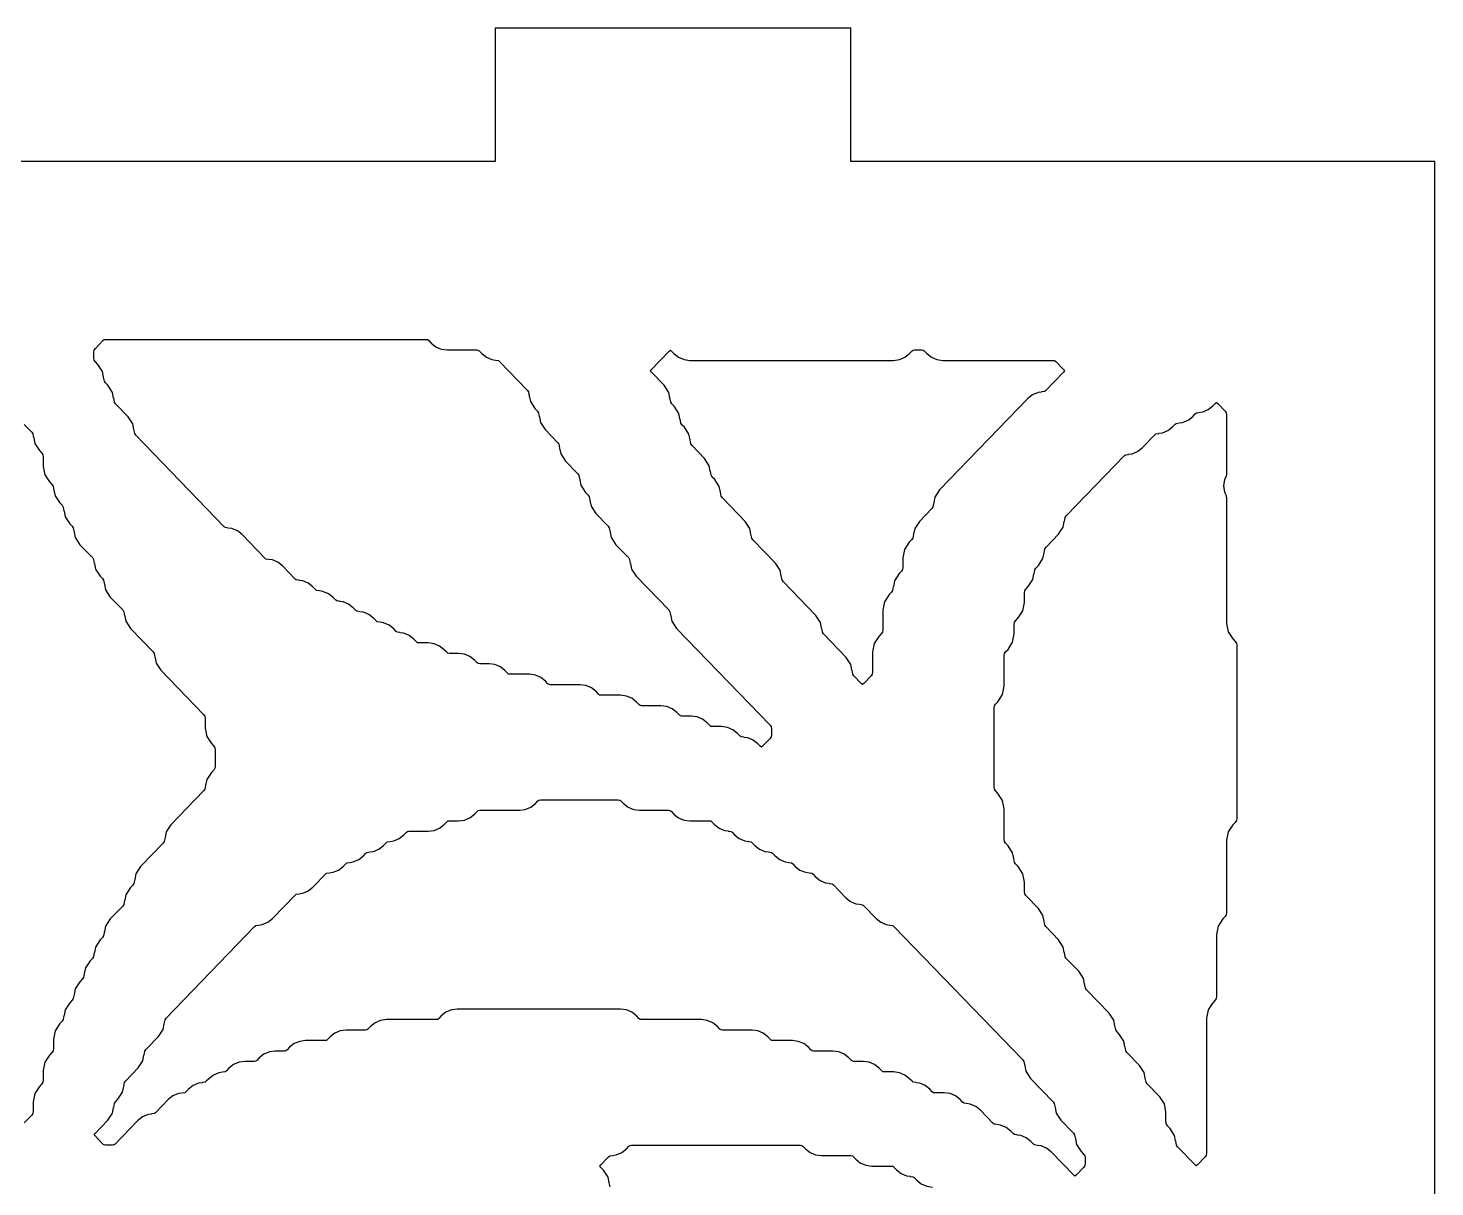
# Model space of a CAD drawing. Header units: millimetres. Extents: x 10 to 410, y 18 to 283.
# Drawn here: x 179.63 to 211.27, y 120.95 to 147 of the extents above; entities that cross this region are included whole.
import ezdxf

# ---------------------------------------------------------------- set-up
doc = ezdxf.new("R2010")
doc.units = ezdxf.units.MM
doc.layers.add('CUT', color=1, linetype='Continuous')

msp = doc.modelspace()

# ---------------------------------------------------------------- linework, layer by layer
at = {"layer": 'CUT'}
for points in [[(190.134, 21), (198.134, 21), (198.134, 24), (211.2679, 24), (211.2679, 144), (198.134, 144), (198.134, 147), (190.134, 147), (190.134, 144), (169.134, 144), (169.134, 147), (161.134, 147), (161.134, 144), (148, 144), (148, 24), (161.134, 24), (161.134, 21), (169.134, 21), (169.134, 24), (190.134, 24)], [(181.1993, 139.4395), (181.1458, 139.4948), (181.121, 139.5329), (181.1123, 139.5776), (181.1123, 139.7165), (181.121, 139.7612), (181.1458, 139.7993), (181.3165, 139.9759), (181.3416, 139.9957), (181.3733, 140), (188.5844, 140), (188.6161, 139.9957), (188.6411, 139.9759), (188.6979, 139.9172), (188.8025, 139.8345), (188.9253, 139.7825), (189.0574, 139.7647), (189.7216, 139.7647), (189.7533, 139.7604), (189.7783, 139.7406), (189.8351, 139.6819), (189.9397, 139.5993), (190.0625, 139.5472), (190.1436, 139.5363), (190.1433, 139.5339), (190.2081, 139.5252), (190.2332, 139.5053), (190.8588, 138.8582), (190.8836, 138.82), (190.9015, 138.7281), (190.9043, 138.7286), (190.9287, 138.603), (191.0328, 138.4429), (191.0862, 138.3876), (191.111, 138.3494), (191.1289, 138.2575), (191.1317, 138.258), (191.1562, 138.1324), (191.2602, 137.9723), (191.5411, 137.6817), (191.5659, 137.6435), (191.5838, 137.5516), (191.5866, 137.5521), (191.611, 137.4265), (191.7151, 137.2664), (191.996, 136.9758), (192.0208, 136.9377), (192.0387, 136.8457), (192.0415, 136.8463), (192.0659, 136.7206), (192.17, 136.5605), (192.2234, 136.5052), (192.2482, 136.4671), (192.2661, 136.3751), (192.2689, 136.3757), (192.2934, 136.25), (192.3974, 136.0899), (192.6783, 135.7993), (192.7031, 135.7612), (192.721, 135.6692), (192.7238, 135.6698), (192.7482, 135.5442), (192.8523, 135.3841), (193.1332, 135.0935), (193.158, 135.0553), (193.1759, 134.9634), (193.1787, 134.9639), (193.2031, 134.8383), (193.3072, 134.6782), (194.0429, 133.917), (194.0677, 133.8788), (194.0856, 133.7869), (194.0884, 133.7874), (194.1129, 133.6618), (194.2169, 133.5017), (196.3173, 131.3288), (196.3421, 131.2906), (196.3508, 131.2459), (196.3508, 131.107), (196.3421, 131.0623), (196.3173, 131.0242), (196.1513, 130.8524), (196.1234, 130.8315), (196.0954, 130.8524), (196.0434, 130.9063), (195.9387, 130.989), (195.816, 131.041), (195.7348, 131.052), (195.7352, 131.0544), (195.6703, 131.0631), (195.6452, 131.0829), (195.5885, 131.1416), (195.4839, 131.2243), (195.3611, 131.2763), (195.229, 131.2941), (195.0197, 131.2941), (194.988, 131.2984), (194.9629, 131.3182), (194.9061, 131.3769), (194.8015, 131.4596), (194.6788, 131.5116), (194.5466, 131.5294), (194.3373, 131.5294), (194.3057, 131.5337), (194.2806, 131.5535), (194.2238, 131.6122), (194.1192, 131.6949), (193.9965, 131.7469), (193.8643, 131.7647), (193.4276, 131.7647), (193.3959, 131.769), (193.3708, 131.7888), (193.3141, 131.8475), (193.2094, 131.9302), (193.0867, 131.9822), (192.9546, 132), (192.5178, 132), (192.4861, 132.0043), (192.4611, 132.0241), (192.4043, 132.0828), (192.2997, 132.1655), (192.1769, 132.2175), (192.0448, 132.2353), (191.3806, 132.2353), (191.3489, 132.2396), (191.3239, 132.2594), (191.2671, 132.3181), (191.1625, 132.4007), (191.0397, 132.4528), (190.9076, 132.4706), (190.4709, 132.4706), (190.4392, 132.4748), (190.4141, 132.4947), (190.3573, 132.5534), (190.2527, 132.636), (190.13, 132.6881), (189.9978, 132.7059), (189.7885, 132.7059), (189.7569, 132.7101), (189.7318, 132.73), (189.675, 132.7887), (189.5704, 132.8713), (189.4477, 132.9234), (189.3155, 132.9412), (189.1062, 132.9412), (189.0745, 132.9454), (189.0495, 132.9653), (188.9927, 133.024), (188.8881, 133.1066), (188.7653, 133.1587), (188.6332, 133.1765), (188.4239, 133.1765), (188.3922, 133.1807), (188.3671, 133.2005), (188.3104, 133.2593), (188.2058, 133.3419), (188.083, 133.394), (188.0019, 133.4049), (188.0022, 133.4073), (187.9373, 133.416), (187.9123, 133.4358), (187.8555, 133.4946), (187.7509, 133.5772), (187.6281, 133.6293), (187.547, 133.6402), (187.5473, 133.6426), (187.4825, 133.6513), (187.4574, 133.6711), (187.4006, 133.7299), (187.296, 133.8125), (187.1733, 133.8646), (187.0921, 133.8755), (187.0924, 133.8779), (187.0276, 133.8866), (187.0025, 133.9064), (186.9457, 133.9651), (186.8411, 134.0478), (186.7184, 134.0999), (186.6372, 134.1108), (186.6376, 134.1132), (186.5727, 134.1219), (186.5476, 134.1417), (186.4909, 134.2004), (186.3862, 134.2831), (186.2635, 134.3352), (186.1824, 134.3461), (186.1827, 134.3485), (186.1178, 134.3572), (186.0927, 134.377), (186.036, 134.4357), (185.9314, 134.5184), (185.8086, 134.5705), (185.7275, 134.5814), (185.7278, 134.5838), (185.6629, 134.5925), (185.6379, 134.6123), (185.3537, 134.9063), (185.249, 134.989), (185.1263, 135.041), (185.0452, 135.052), (185.0455, 135.0544), (184.9806, 135.0631), (184.9555, 135.0829), (184.4439, 135.6122), (184.3393, 135.6949), (184.2165, 135.7469), (184.1354, 135.7578), (184.1357, 135.7602), (184.0709, 135.769), (184.0458, 135.7888), (182.0556, 137.8477), (182.0308, 137.8859), (182.0129, 137.9778), (182.0101, 137.9773), (181.9856, 138.1029), (181.8816, 138.263), (181.6007, 138.5536), (181.5759, 138.5917), (181.558, 138.6837), (181.5552, 138.6832), (181.5308, 138.8088), (181.4267, 138.9689), (181.3733, 139.0242), (181.3485, 139.0623), (181.3306, 139.1543), (181.3278, 139.1537), (181.3033, 139.2794)], [(194.0485, 139.7358), (194.0764, 139.7567), (194.1044, 139.7358), (194.1565, 139.6819), (194.2611, 139.5993), (194.3838, 139.5472), (194.516, 139.5294), (199.0954, 139.5294), (199.2276, 139.5472), (199.3503, 139.5993), (199.455, 139.6819), (199.5117, 139.7406), (199.5368, 139.7604), (199.5685, 139.7647), (199.7289, 139.7647), (199.7606, 139.7604), (199.7857, 139.7406), (199.8425, 139.6819), (199.9471, 139.5993), (200.0698, 139.5472), (200.202, 139.5294), (202.6857, 139.5294), (202.7173, 139.5252), (202.7424, 139.5053), (202.9198, 139.3218), (202.9394, 139.2941), (202.9198, 139.2664), (202.515, 138.8476), (202.4899, 138.8278), (202.425, 138.8191), (202.4254, 138.8167), (202.3442, 138.8058), (202.2215, 138.7537), (202.1169, 138.671), (200.1304, 136.6159), (200.0263, 136.4558), (200.0019, 136.3302), (199.9991, 136.3308), (199.9812, 136.2388), (199.9564, 136.2007), (199.6755, 135.9101), (199.5714, 135.75), (199.547, 135.6243), (199.5442, 135.6249), (199.5263, 135.5329), (199.5015, 135.4948), (199.448, 135.4395), (199.344, 135.2794), (199.3075, 135.092), (199.3075, 134.8717), (199.2989, 134.827), (199.2741, 134.7889), (199.2206, 134.7336), (199.1166, 134.5735), (199.0921, 134.4479), (199.0893, 134.4484), (199.0714, 134.3565), (199.0466, 134.3183), (198.9932, 134.263), (198.8891, 134.1029), (198.8527, 133.9155), (198.8527, 133.4599), (198.844, 133.4153), (198.8192, 133.3771), (198.7657, 133.3218), (198.6617, 133.1617), (198.6252, 132.9743), (198.6252, 132.5188), (198.6165, 132.4741), (198.5917, 132.436), (198.4257, 132.2642), (198.3978, 132.2433), (198.3698, 132.2642), (198.2038, 132.436), (198.179, 132.4741), (198.1611, 132.5661), (198.1583, 132.5655), (198.1339, 132.6911), (198.0298, 132.8512), (197.5215, 133.3771), (197.4967, 133.4153), (197.4788, 133.5072), (197.476, 133.5067), (197.4516, 133.6323), (197.3475, 133.7924), (196.6117, 134.5536), (196.587, 134.5917), (196.5691, 134.6837), (196.5662, 134.6832), (196.5418, 134.8088), (196.4378, 134.9689), (195.9294, 135.4948), (195.9046, 135.5329), (195.8867, 135.6249), (195.8839, 135.6243), (195.8595, 135.75), (195.7554, 135.9101), (195.2471, 136.436), (195.2223, 136.4741), (195.2044, 136.5661), (195.2016, 136.5655), (195.1772, 136.6911), (195.0731, 136.8512), (195.0197, 136.9065), (194.9949, 136.9447), (194.977, 137.0366), (194.9742, 137.0361), (194.9497, 137.1617), (194.8457, 137.3218), (194.5648, 137.6124), (194.54, 137.6506), (194.5221, 137.7425), (194.5193, 137.742), (194.4948, 137.8676), (194.3908, 138.0277), (194.3373, 138.083), (194.3125, 138.1212), (194.2947, 138.2131), (194.2918, 138.2126), (194.2674, 138.3382), (194.1634, 138.4983), (194.1099, 138.5536), (194.0851, 138.5917), (194.0672, 138.6837), (194.0644, 138.6832), (194.04, 138.8088), (193.9359, 138.9689), (193.6483, 139.2664), (193.6288, 139.2941), (193.6483, 139.3218)], [(201.6689, 128.6159), (201.6154, 128.6712), (201.5906, 128.7094), (201.5819, 128.7541), (201.5819, 129.4449), (201.5455, 129.6323), (201.4414, 129.7924), (201.388, 129.8477), (201.3632, 129.8859), (201.3545, 129.9305), (201.3545, 131.7165), (201.3632, 131.7612), (201.388, 131.7993), (201.4414, 131.8547), (201.5455, 132.0147), (201.5819, 132.2022), (201.5819, 132.893), (201.5906, 132.9377), (201.6154, 132.9758), (201.6689, 133.0311), (201.7729, 133.1912), (201.8094, 133.3786), (201.8094, 133.5989), (201.8181, 133.6435), (201.8429, 133.6817), (201.8963, 133.737), (202.0004, 133.8971), (202.0368, 134.0845), (202.0368, 134.3048), (202.0455, 134.3494), (202.0703, 134.3876), (202.1238, 134.4429), (202.2278, 134.603), (202.2523, 134.7286), (202.2551, 134.7281), (202.273, 134.82), (202.2977, 134.8582), (202.3512, 134.9135), (202.4553, 135.0736), (202.4797, 135.1992), (202.4825, 135.1987), (202.5004, 135.2906), (202.5252, 135.3288), (202.8061, 135.6194), (202.9101, 135.7794), (202.9346, 135.9051), (202.9374, 135.9045), (202.9553, 135.9965), (202.9801, 136.0346), (204.288, 137.3877), (204.313, 137.4075), (204.3779, 137.4162), (204.3776, 137.4186), (204.4587, 137.4295), (204.5815, 137.4816), (204.6861, 137.5643), (204.9703, 137.8583), (204.9954, 137.8781), (205.0602, 137.8868), (205.0599, 137.8892), (205.141, 137.9001), (205.2638, 137.9522), (205.3684, 138.0349), (205.4252, 138.0936), (205.4502, 138.1134), (205.5151, 138.1221), (205.5148, 138.1245), (205.5959, 138.1354), (205.7187, 138.1875), (205.8233, 138.2701), (205.88, 138.3289), (205.9051, 138.3487), (205.97, 138.3574), (205.9697, 138.3598), (206.0508, 138.3707), (206.1735, 138.4228), (206.2782, 138.5054), (206.3302, 138.5593), (206.3582, 138.5802), (206.3861, 138.5593), (206.5521, 138.3876), (206.5769, 138.3494), (206.5856, 138.3048), (206.5856, 136.9894), (206.5723, 136.9209), (206.5387, 136.848), (206.5181, 136.7059), (206.5387, 136.5638), (206.5723, 136.4909), (206.5856, 136.4224), (206.5856, 133.6139), (206.6221, 133.4265), (206.7261, 133.2664), (206.7796, 133.2111), (206.8044, 133.173), (206.8131, 133.1283), (206.8131, 129.2246), (206.8044, 129.18), (206.7796, 129.1418), (206.7261, 129.0865), (206.6221, 128.9264), (206.5856, 128.739), (206.5856, 127.107), (206.5769, 127.0623), (206.5521, 127.0242), (206.4987, 126.9689), (206.3946, 126.8088), (206.3582, 126.6214), (206.3582, 125.2246), (206.3495, 125.18), (206.3247, 125.1418), (206.2712, 125.0865), (206.1672, 124.9264), (206.1307, 124.739), (206.1307, 121.6952), (206.1221, 121.6506), (206.0973, 121.6124), (205.9313, 121.4407), (205.9033, 121.4198), (205.8754, 121.4407), (205.4819, 121.8477), (205.4571, 121.8859), (205.4392, 121.9778), (205.4364, 121.9773), (205.412, 122.1029), (205.3079, 122.263), (205.2545, 122.3183), (205.2297, 122.3565), (205.221, 122.4011), (205.221, 122.6214), (205.1845, 122.8088), (205.0805, 122.9689), (204.7996, 123.2595), (204.7748, 123.2976), (204.7569, 123.3896), (204.7541, 123.389), (204.7297, 123.5147), (204.6256, 123.6748), (204.3447, 123.9654), (204.3199, 124.0035), (204.302, 124.0955), (204.2992, 124.0949), (204.2748, 124.2206), (204.1707, 124.3806), (204.1173, 124.436), (204.0925, 124.4741), (204.0746, 124.5661), (204.0718, 124.5655), (204.0473, 124.6911), (203.9433, 124.8512), (203.4349, 125.3771), (203.4102, 125.4153), (203.3923, 125.5072), (203.3895, 125.5067), (203.365, 125.6323), (203.261, 125.7924), (202.9801, 126.083), (202.9553, 126.1212), (202.9374, 126.2131), (202.9346, 126.2126), (202.9101, 126.3382), (202.8061, 126.4983), (202.5252, 126.7889), (202.5004, 126.827), (202.4825, 126.919), (202.4797, 126.9184), (202.4553, 127.0441), (202.3512, 127.2042), (202.0703, 127.4948), (202.0455, 127.5329), (202.0368, 127.5776), (202.0368, 127.7978), (202.0004, 127.9853), (201.8963, 128.1453), (201.8429, 128.2007), (201.8181, 128.2388), (201.8002, 128.3308), (201.7974, 128.3302), (201.7729, 128.4558)], [(181.4267, 122.4429), (181.5308, 122.603), (181.5552, 122.7286), (181.558, 122.7281), (181.5759, 122.82), (181.6007, 122.8582), (181.6542, 122.9135), (181.7582, 123.0736), (181.7826, 123.1992), (181.7855, 123.1987), (181.8033, 123.2906), (181.8281, 123.3288), (182.109, 123.6194), (182.2131, 123.7794), (182.2375, 123.9051), (182.2403, 123.9045), (182.2582, 123.9965), (182.283, 124.0346), (182.5639, 124.3252), (182.668, 124.4853), (182.6924, 124.611), (182.6952, 124.6104), (182.7131, 124.7024), (182.7379, 124.7405), (184.7281, 126.7995), (184.7532, 126.8193), (184.818, 126.828), (184.8177, 126.8304), (184.8989, 126.8413), (185.0216, 126.8934), (185.1262, 126.976), (185.6379, 127.5053), (185.6629, 127.5252), (185.7278, 127.5339), (185.7275, 127.5363), (185.8086, 127.5472), (185.9314, 127.5993), (186.036, 127.6819), (186.3202, 127.9759), (186.3453, 127.9957), (186.4101, 128.0045), (186.4098, 128.0069), (186.4909, 128.0178), (186.6137, 128.0698), (186.7183, 128.1525), (186.7751, 128.2112), (186.8001, 128.231), (186.865, 128.2398), (186.8647, 128.2422), (186.9458, 128.2531), (187.0686, 128.3051), (187.1732, 128.3878), (187.2299, 128.4465), (187.255, 128.4663), (187.3199, 128.4751), (187.3196, 128.4774), (187.4007, 128.4884), (187.5234, 128.5404), (187.6281, 128.6231), (187.6848, 128.6818), (187.7099, 128.7016), (187.7748, 128.7103), (187.7744, 128.7127), (187.8556, 128.7237), (187.9783, 128.7757), (188.0829, 128.8584), (188.1397, 128.9171), (188.1648, 128.9369), (188.1965, 128.9412), (188.6332, 128.9412), (188.7653, 128.959), (188.8881, 129.011), (188.9927, 129.0937), (189.0495, 129.1524), (189.0745, 129.1722), (189.1062, 129.1765), (189.3155, 129.1765), (189.4477, 129.1942), (189.5704, 129.2463), (189.675, 129.329), (189.7318, 129.3877), (189.7569, 129.4075), (189.7885, 129.4118), (190.6802, 129.4118), (190.8123, 129.4295), (190.935, 129.4816), (191.0397, 129.5643), (191.0964, 129.623), (191.1215, 129.6428), (191.1532, 129.6471), (192.9057, 129.6471), (192.9374, 129.6428), (192.9625, 129.623), (193.0193, 129.5643), (193.1239, 129.4816), (193.2466, 129.4295), (193.3788, 129.4118), (194.0429, 129.4118), (194.0746, 129.4075), (194.0997, 129.3877), (194.1565, 129.329), (194.2611, 129.2463), (194.3838, 129.1942), (194.516, 129.1765), (194.9527, 129.1765), (194.9844, 129.1722), (195.0095, 129.1524), (195.0662, 129.0937), (195.1708, 129.011), (195.2936, 128.959), (195.3747, 128.948), (195.3744, 128.9456), (195.4393, 128.9369), (195.4643, 128.9171), (195.5211, 128.8584), (195.6257, 128.7757), (195.7485, 128.7237), (195.8296, 128.7127), (195.8293, 128.7103), (195.8941, 128.7016), (195.9192, 128.6818), (195.976, 128.6231), (196.0806, 128.5404), (196.2033, 128.4884), (196.2845, 128.4774), (196.2842, 128.4751), (196.349, 128.4663), (196.3741, 128.4465), (196.4309, 128.3878), (196.5355, 128.3051), (196.6582, 128.2531), (196.7394, 128.2422), (196.739, 128.2398), (196.8039, 128.231), (196.829, 128.2112), (196.8857, 128.1525), (196.9904, 128.0698), (197.1131, 128.0178), (197.1942, 128.0069), (197.1939, 128.0045), (197.2588, 127.9957), (197.2839, 127.9759), (197.3406, 127.9172), (197.4452, 127.8345), (197.568, 127.7825), (197.6491, 127.7716), (197.6488, 127.7692), (197.7137, 127.7604), (197.7387, 127.7406), (198.0229, 127.4466), (198.1276, 127.364), (198.2503, 127.3119), (198.3314, 127.301), (198.3311, 127.2986), (198.396, 127.2899), (198.4211, 127.27), (198.7053, 126.976), (198.8099, 126.8934), (198.9326, 126.8413), (199.0138, 126.8304), (199.0134, 126.828), (199.0783, 126.8193), (199.1034, 126.7995), (202.0033, 123.7993), (202.0281, 123.7612), (202.046, 123.6692), (202.0488, 123.6698), (202.0733, 123.5442), (202.1773, 123.3841), (202.6857, 122.8582), (202.7105, 122.82), (202.7283, 122.7281), (202.7312, 122.7286), (202.7556, 122.603), (202.8596, 122.4429), (203.1405, 122.1523), (203.1653, 122.1141), (203.1832, 122.0222), (203.186, 122.0227), (203.2105, 121.8971), (203.3145, 121.737), (203.368, 121.6817), (203.3928, 121.6435), (203.4015, 121.5989), (203.4015, 121.4599), (203.3928, 121.4153), (203.368, 121.3771), (203.202, 121.2054), (203.174, 121.1845), (203.1461, 121.2054), (202.6391, 121.7299), (202.5345, 121.8125), (202.4118, 121.8646), (202.3306, 121.8755), (202.3309, 121.8779), (202.2661, 121.8866), (202.241, 121.9064), (202.1842, 121.9651), (202.0796, 122.0478), (201.9569, 122.0999), (201.8757, 122.1108), (201.8761, 122.1132), (201.8112, 122.1219), (201.7861, 122.1417), (201.7294, 122.2004), (201.6247, 122.2831), (201.502, 122.3352), (201.4208, 122.3461), (201.4212, 122.3485), (201.3563, 122.3572), (201.3312, 122.377), (201.047, 122.671), (200.9424, 122.7537), (200.8197, 122.8058), (200.7385, 122.8167), (200.7389, 122.8191), (200.674, 122.8278), (200.6489, 122.8476), (200.5922, 122.9063), (200.4875, 122.989), (200.3648, 123.041), (200.2327, 123.0588), (200.0233, 123.0588), (199.9917, 123.0631), (199.9666, 123.0829), (199.9098, 123.1416), (199.8052, 123.2243), (199.6825, 123.2763), (199.6013, 123.2873), (199.6017, 123.2897), (199.5368, 123.2984), (199.5117, 123.3182), (199.455, 123.3769), (199.3503, 123.4596), (199.2276, 123.5116), (199.0954, 123.5294), (198.8861, 123.5294), (198.8545, 123.5337), (198.8294, 123.5535), (198.7726, 123.6122), (198.668, 123.6949), (198.5453, 123.7469), (198.4131, 123.7647), (198.2038, 123.7647), (198.1722, 123.769), (198.1471, 123.7888), (198.0903, 123.8475), (197.9857, 123.9302), (197.8629, 123.9822), (197.7308, 124), (197.2941, 124), (197.2624, 124.0043), (197.2373, 124.0241), (197.1806, 124.0828), (197.0759, 124.1655), (196.9532, 124.2175), (196.821, 124.2353), (196.3843, 124.2353), (196.3526, 124.2396), (196.3276, 124.2594), (196.2708, 124.3181), (196.1662, 124.4007), (196.0434, 124.4528), (195.9113, 124.4706), (195.2471, 124.4706), (195.2154, 124.4748), (195.1904, 124.4947), (195.1336, 124.5534), (195.029, 124.636), (194.9062, 124.6881), (194.7741, 124.7059), (193.4276, 124.7059), (193.3959, 124.7101), (193.3708, 124.73), (193.3141, 124.7887), (193.2094, 124.8713), (193.0867, 124.9234), (192.9546, 124.9412), (189.2848, 124.9412), (189.1527, 124.9234), (189.03, 124.8713), (188.9253, 124.7887), (188.8686, 124.73), (188.8435, 124.7101), (188.8118, 124.7059), (187.6928, 124.7059), (187.5606, 124.6881), (187.4379, 124.636), (187.3333, 124.5534), (187.2765, 124.4947), (187.2514, 124.4748), (187.2197, 124.4706), (186.783, 124.4706), (186.6509, 124.4528), (186.5281, 124.4007), (186.4235, 124.3181), (186.3667, 124.2594), (186.3417, 124.2396), (186.31, 124.2353), (185.8732, 124.2353), (185.7411, 124.2175), (185.6183, 124.1655), (185.5137, 124.0828), (185.457, 124.0241), (185.4319, 124.0043), (185.4002, 124), (185.1909, 124), (185.0588, 123.9822), (184.936, 123.9302), (184.8314, 123.8475), (184.7746, 123.7888), (184.7496, 123.769), (184.7179, 123.7647), (184.5086, 123.7647), (184.3765, 123.7469), (184.2537, 123.6949), (184.1491, 123.6122), (184.0923, 123.5535), (184.0672, 123.5337), (184.0024, 123.5249), (184.0027, 123.5226), (183.9216, 123.5116), (183.7988, 123.4596), (183.6942, 123.3769), (183.6374, 123.3182), (183.6124, 123.2984), (183.5475, 123.2897), (183.5478, 123.2873), (183.4667, 123.2763), (183.3439, 123.2243), (183.2393, 123.1416), (183.1826, 123.0829), (183.1575, 123.0631), (183.0926, 123.0544), (183.093, 123.052), (183.0118, 123.041), (182.8891, 122.989), (182.7844, 122.9063), (182.5002, 122.6123), (182.4752, 122.5925), (182.4103, 122.5838), (182.4106, 122.5814), (182.3295, 122.5705), (182.2067, 122.5184), (182.1021, 122.4357), (181.5905, 121.9064), (181.5654, 121.8866), (181.5337, 121.8824), (181.3733, 121.8824), (181.3416, 121.8866), (181.3165, 121.9064), (181.1391, 122.09), (181.1195, 122.1176), (181.1391, 122.1453)]]:
    msp.add_lwpolyline(points, close=True, dxfattribs=at)
for points in [[(179.5482, 138.0887), (179.7142, 137.917), (179.739, 137.8788), (179.7569, 137.7869), (179.7597, 137.7874), (179.7841, 137.6618), (179.8882, 137.5017), (179.9417, 137.4464), (179.9664, 137.4083), (179.9751, 137.3636), (179.9751, 137.1433), (180.0116, 136.9559), (180.1156, 136.7958), (180.1691, 136.7405), (180.1939, 136.7024), (180.2118, 136.6104), (180.2146, 136.611), (180.239, 136.4853), (180.3431, 136.3252), (180.3965, 136.2699), (180.4213, 136.2318), (180.4392, 136.1398), (180.442, 136.1404), (180.4665, 136.0147), (180.5705, 135.8547), (180.624, 135.7993), (180.6488, 135.7612), (180.6667, 135.6692), (180.6695, 135.6698), (180.6939, 135.5442), (180.798, 135.3841), (181.0789, 135.0935), (181.1036, 135.0553), (181.1215, 134.9634), (181.1244, 134.9639), (181.1488, 134.8383), (181.2528, 134.6782), (181.3063, 134.6229), (181.3311, 134.5847), (181.349, 134.4928), (181.3518, 134.4933), (181.3762, 134.3677), (181.4803, 134.2076), (181.7612, 133.917), (181.786, 133.8788), (181.8039, 133.7869), (181.8067, 133.7874), (181.8311, 133.6618), (181.9352, 133.5017), (182.4435, 132.9758), (182.4683, 132.9377), (182.4862, 132.8457), (182.489, 132.8463), (182.5134, 132.7206), (182.6175, 132.5605), (183.5807, 131.564), (183.6055, 131.5259), (183.6142, 131.4812), (183.6142, 131.261), (183.6506, 131.0736), (183.7547, 130.9135), (183.8081, 130.8582), (183.8329, 130.82), (183.8416, 130.7754), (183.8416, 130.4011), (183.8329, 130.3565), (183.8081, 130.3183), (183.7547, 130.263), (183.6506, 130.1029), (183.6262, 129.9773), (183.6234, 129.9778), (183.6055, 129.8859), (183.5807, 129.8477), (182.8449, 129.0865), (182.7409, 128.9264), (182.7164, 128.8008), (182.7136, 128.8013), (182.6957, 128.7094), (182.6709, 128.6712), (182.1626, 128.1453), (182.0585, 127.9853), (182.0341, 127.8596), (182.0313, 127.8602), (182.0134, 127.7682), (181.9886, 127.7301), (181.9352, 127.6748), (181.8311, 127.5147), (181.8067, 127.389), (181.8039, 127.3896), (181.786, 127.2976), (181.7612, 127.2595), (181.4803, 126.9689), (181.3762, 126.8088), (181.3518, 126.6832), (181.349, 126.6837), (181.3311, 126.5917), (181.3063, 126.5536), (181.2528, 126.4983), (181.1488, 126.3382), (181.1244, 126.2126), (181.1215, 126.2131), (181.1036, 126.1212), (181.0789, 126.083), (181.0254, 126.0277), (180.9213, 125.8676), (180.8969, 125.742), (180.8941, 125.7425), (180.8762, 125.6506), (180.8514, 125.6124), (180.798, 125.5571), (180.6939, 125.397), (180.6695, 125.2714), (180.6667, 125.2719), (180.6488, 125.18), (180.624, 125.1418), (180.5705, 125.0865), (180.4665, 124.9264), (180.442, 124.8008), (180.4392, 124.8013), (180.4213, 124.7094), (180.3965, 124.6712), (180.3431, 124.6159), (180.239, 124.4558), (180.2026, 124.2684), (180.2026, 124.0482), (180.1939, 124.0035), (180.1691, 123.9654), (180.1156, 123.9101), (180.0116, 123.75), (179.9751, 123.5626), (179.9751, 123.3423), (179.9664, 123.2976), (179.9417, 123.2595), (179.8882, 123.2042), (179.7841, 123.0441), (179.7477, 122.8567), (179.7477, 122.6364), (179.739, 122.5917), (179.7142, 122.5536), (179.5482, 122.3818)], [(192.7205, 120.9447), (192.7026, 121.0366), (192.6998, 121.0361), (192.6753, 121.1617), (192.5713, 121.3218), (192.5111, 121.3841), (192.4916, 121.4118), (192.5111, 121.4394), (192.6885, 121.623), (192.7136, 121.6428), (192.7784, 121.6515), (192.7781, 121.6539), (192.8593, 121.6648), (192.982, 121.7169), (193.0866, 121.7996), (193.1434, 121.8583), (193.1685, 121.8781), (193.2001, 121.8824), (196.9997, 121.8824), (197.0313, 121.8781), (197.0564, 121.8583), (197.1132, 121.7996), (197.2178, 121.7169), (197.3405, 121.6648), (197.4727, 121.6471), (198.1369, 121.6471), (198.1685, 121.6428), (198.1936, 121.623), (198.2504, 121.5643), (198.355, 121.4816), (198.4777, 121.4295), (198.6099, 121.4118), (199.0466, 121.4118), (199.0783, 121.4075), (199.1034, 121.3877), (199.1601, 121.329), (199.2648, 121.2463), (199.3875, 121.1942), (199.4686, 121.1833), (199.4683, 121.1809), (199.5332, 121.1722), (199.5583, 121.1524), (199.615, 121.0937), (199.7196, 121.011), (199.8424, 120.959), (199.9745, 120.9412)]]:
    msp.add_lwpolyline(points, dxfattribs=at)

doc.saveas('drawing.dxf')
